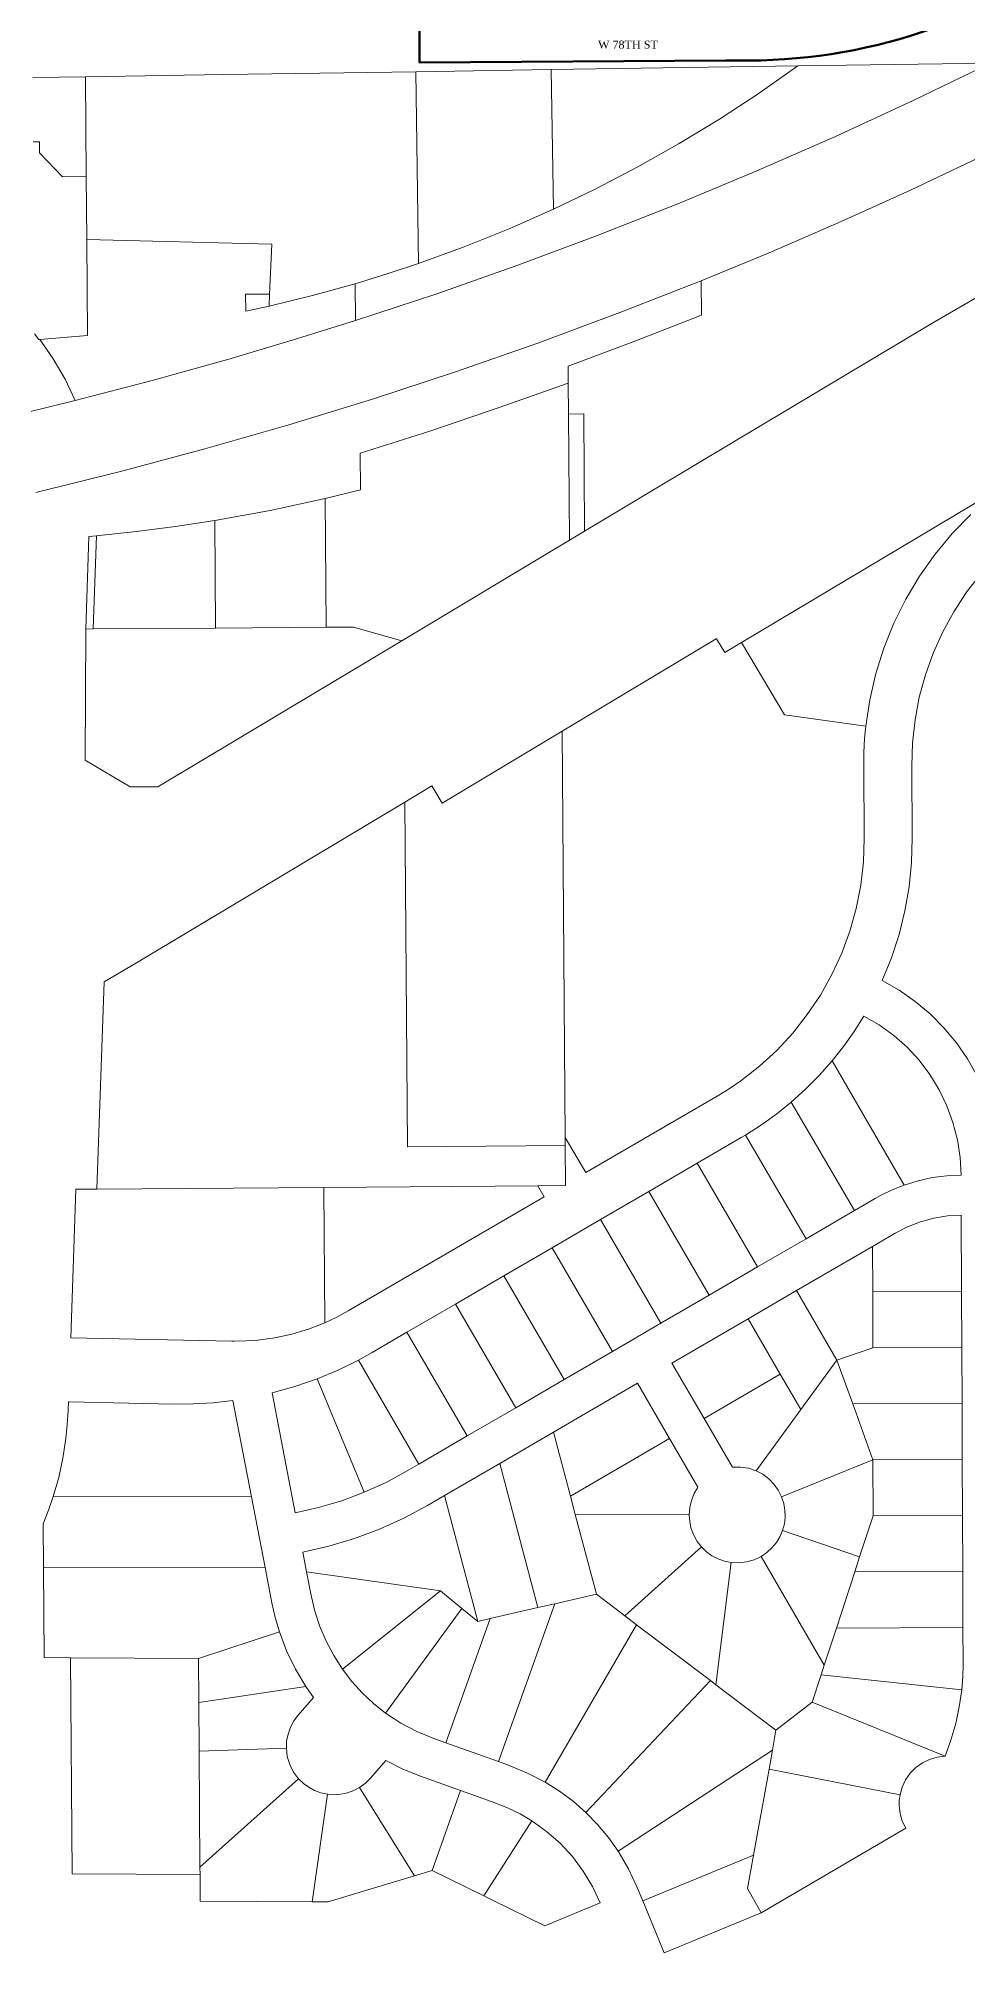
# Model space of a CAD drawing. Header units: feet. Extents: x 2741712 to 2750472, y 1004852 to 1013442.
# Drawn here: x 2746243 to 2747405, y 1004872 to 1007264 of the extents above; entities that cross this region are included whole.
import ezdxf

# ---------------------------------------------------------------- set-up
doc = ezdxf.new("R2010")
doc.units = ezdxf.units.FT
doc.header["$LTSCALE"] = 0.015
doc.header["$MEASUREMENT"] = 0
doc.layers.add('Carver County Parcels', color=7, linetype='Continuous')
doc.layers.add('STREET NAME', color=7, linetype='Continuous')
doc.layers.add('Route_3_PSAs', color=1, linetype='Continuous', lineweight=100)
doc.styles.get("Standard").update_dxf_attribs({"font": 'times.ttf'})

msp = doc.modelspace()

# ---------------------------------------------------------------- linework, layer by layer
at = {"layer": 'Carver County Parcels', "lineweight": 5, "ltscale": 100}
for p, q in [((2746714.4, 1007222.7), (2746474.7, 1007219.1)), ((2746883.9, 1007225.3), (2746714.4, 1007222.7)), ((2746714.4, 1007222.7), (2746718, 1006983.1)), ((2747192.1, 1007229.9), (2746883.9, 1007225.3)), ((2746883.9, 1007225.3), (2746886.5, 1007050.8)), ((2747143.7, 1007195.9), (2747192.1, 1007229.9)), ((2747432.9, 1007233.5), (2747192.1, 1007229.9)), ((2747336.5, 1007186.8), (2747432.9, 1007233.5)), ((2746301.7, 1007216.4), (2746235.9, 1007215.4)), ((2746474.7, 1007219.1), (2746301.7, 1007216.4)), ((2746302.6, 1007092), (2746301.7, 1007216.4)), ((2747094.2, 1007163.6), (2747143.7, 1007195.9)), ((2747336.5, 1007186.8), (2747239.2, 1007141.9)), ((2747094.2, 1007163.6), (2747043.7, 1007132.8)), ((2746244.3, 1007135), (2746236.3, 1007135.2)), ((2746244.1, 1007121.3), (2746244.3, 1007135)), ((2747043.7, 1007132.8), (2746992.2, 1007103.8)), ((2746992.2, 1007103.8), (2747043.7, 1007132.8)), ((2747141, 1007098.8), (2747239.2, 1007141.9)), ((2746244.1, 1007121.3), (2746272.8, 1007091.3)), ((2746992.2, 1007103.8), (2746939.8, 1007076.4)), ((2746939.8, 1007076.4), (2746992.2, 1007103.8)), ((2747332.8, 1007074.7), (2747418.7, 1007115.3)), ((2746272.8, 1007091.3), (2746302.6, 1007092)), ((2746272.8, 1007091.3), (2746272.8, 1007091.3)), ((2746302.6, 1007092), (2746302.6, 1007092)), ((2746303.2, 1007013), (2746302.6, 1007092)), ((2747141, 1007098.8), (2747042.1, 1007057.6)), ((2746939.8, 1007076.4), (2746886.5, 1007050.8)), ((2746886.5, 1007050.8), (2746939.8, 1007076.4)), ((2747042.1, 1007057.6), (2746942.4, 1007018.3)), ((2747246.2, 1007035.6), (2747332.8, 1007074.7)), ((2746831.1, 1007026.3), (2746886.5, 1007050.8)), ((2746886.5, 1007050.8), (2746886.5, 1007050.8)), ((2747159, 1006997.8), (2747246.2, 1007035.6)), ((2746303.2, 1007013), (2746534.4, 1007007.1)), ((2746303.2, 1007013), (2746304.1, 1006892.9)), ((2746534.4, 1007007.1), (2746531.8, 1006944.7)), ((2746831.1, 1007026.3), (2746774.9, 1007003.8)), ((2746842, 1006980.9), (2746942.4, 1007018.3)), ((2746718, 1006983.1), (2746678.6, 1006970)), ((2746678.6, 1006970), (2746718, 1006983.1)), ((2746774.9, 1007003.8), (2746718, 1006983.1)), ((2746718, 1006983.1), (2746718, 1006983.1)), ((2747159, 1006997.8), (2747071.2, 1006961.5)), ((2747360.7, 1006908.9), (2747494.2, 1006986.2)), ((2746678.6, 1006970), (2746638.8, 1006957.8)), ((2746638.8, 1006957.8), (2746678.6, 1006970)), ((2746740.9, 1006945.3), (2746842, 1006980.9)), ((2746969.6, 1006921.6), (2747071.2, 1006961.5)), ((2747071.2, 1006961.5), (2747071.5, 1006918.6)), ((2746501.8, 1006944.6), (2746531.8, 1006944.7)), ((2746501.9, 1006923.3), (2746501.8, 1006944.6)), ((2746531.2, 1006929.7), (2746531.8, 1006944.7)), ((2746531.2, 1006929.7), (2746585.2, 1006942.9)), ((2746585.2, 1006942.9), (2746638.8, 1006957.8)), ((2746638.8, 1006957.8), (2746638.8, 1006957.8)), ((2746639.2, 1006911.7), (2746638.8, 1006957.8)), ((2746639.2, 1006911.7), (2746740.9, 1006945.3)), ((2746531.2, 1006929.7), (2746501.9, 1006923.3)), ((2746531.2, 1006929.7), (2746531.2, 1006929.7)), ((2746560.1, 1006887.1), (2746639.2, 1006911.7)), ((2746867.2, 1006883.6), (2746969.6, 1006921.6)), ((2747071.5, 1006918.6), (2746988.5, 1006886)), ((2746238, 1006895), (2746243.1, 1006888.1)), ((2746243.1, 1006888.1), (2746244.7, 1006888.2)), ((2746304.1, 1006892.9), (2746244.7, 1006888.2)), ((2746244.7, 1006888.2), (2746261.3, 1006863.9)), ((2746480.7, 1006863.6), (2746560.1, 1006887.1)), ((2747072.8, 1006736.7), (2747360.7, 1006908.9)), ((2746261.3, 1006863.9), (2746276.1, 1006838.4)), ((2746480.7, 1006863.6), (2746385, 1006836.9)), ((2746764.1, 1006847.6), (2746867.2, 1006883.6)), ((2746988.5, 1006886), (2746905, 1006854.8)), ((2746660.4, 1006813.5), (2746764.1, 1006847.6)), ((2746905, 1006854.8), (2746905.1, 1006833.6)), ((2746276.1, 1006838.4), (2746288.9, 1006811.9)), ((2746385, 1006836.9), (2746288.9, 1006811.9)), ((2746905.1, 1006833.6), (2746818.9, 1006803)), ((2746905.4, 1006794.8), (2746905.1, 1006833.6)), ((2746288.9, 1006811.9), (2746189.8, 1006787.5)), ((2746288.9, 1006811.9), (2746288.9, 1006811.9)), ((2746556, 1006781.4), (2746660.4, 1006813.5)), ((2746818.9, 1006803), (2746732.2, 1006773.7)), ((2746905.4, 1006794.8), (2746924.4, 1006795)), ((2746905.4, 1006794.8), (2746906.5, 1006637.1)), ((2746906.5, 1006637.1), (2746905.4, 1006794.8)), ((2746925.4, 1006648.5), (2746924.4, 1006795)), ((2746924.4, 1006795), (2746925.4, 1006648.5)), ((2746451, 1006751.3), (2746556, 1006781.4)), ((2746732.2, 1006773.7), (2746645.1, 1006745.8)), ((2746345.5, 1006723.1), (2746451, 1006751.3)), ((2746645.1, 1006745.8), (2746645.4, 1006700.3)), ((2746239.5, 1006697), (2746345.5, 1006723.1)), ((2746925.4, 1006648.5), (2747072.8, 1006736.7)), ((2746638.6, 1006698.5), (2746601.4, 1006689.4)), ((2746645.4, 1006700.3), (2746638.6, 1006698.5)), ((2747460.6, 1006711.5), (2747121.5, 1006509.3)), ((2746532.6, 1006674.4), (2746463.4, 1006661.8)), ((2746601.4, 1006689.4), (2746532.6, 1006674.4)), ((2746601.4, 1006689.4), (2746602.5, 1006528.4)), ((2746364.9, 1006648), (2746315.4, 1006642.9)), ((2746414.2, 1006654.3), (2746364.9, 1006648)), ((2746463.4, 1006661.8), (2746414.2, 1006654.3)), ((2746464.3, 1006527.4), (2746463.4, 1006661.8)), ((2746906.5, 1006637.1), (2746925.4, 1006648.5)), ((2746925.4, 1006648.5), (2746925.4, 1006648.5)), ((2746925.4, 1006648.5), (2746925.4, 1006648.5)), ((2747385.2, 1006645.4), (2747408.6, 1006669.4)), ((2746305.9, 1006642), (2746301.9, 1006526.2)), ((2746315.4, 1006642.9), (2746305.9, 1006642)), ((2746311.3, 1006526.3), (2746315.4, 1006642.9)), ((2746696.9, 1006511.5), (2746906.5, 1006637.1)), ((2747363.7, 1006619.7), (2747385.2, 1006645.4)), ((2747344.3, 1006592.3), (2747363.7, 1006619.7)), ((2747327.1, 1006563.6), (2747344.3, 1006592.3)), ((2747420.8, 1006595), (2747403.1, 1006572.1)), ((2747312.2, 1006533.6), (2747327.1, 1006563.6)), ((2747403.1, 1006572.1), (2747387.3, 1006547.9)), ((2746602.5, 1006528.4), (2746464.3, 1006527.4)), ((2746636.6, 1006528.7), (2746602.5, 1006528.4)), ((2746602.5, 1006528.4), (2746636.6, 1006528.7)), ((2746602.5, 1006528.4), (2746602.5, 1006528.4)), ((2746696.9, 1006511.5), (2746636.6, 1006528.7)), ((2746636.6, 1006528.7), (2746696.9, 1006511.5)), ((2747299.7, 1006502.5), (2747312.2, 1006533.6)), ((2747387.3, 1006547.9), (2747373.4, 1006522.6)), ((2746301.9, 1006526.2), (2746301.1, 1006362.2)), ((2746311.3, 1006526.3), (2746301.9, 1006526.2)), ((2746311.3, 1006526.3), (2746464.3, 1006527.4)), ((2746311.3, 1006526.3), (2746311.3, 1006526.3)), ((2746391.9, 1006329), (2746696.9, 1006511.5)), ((2746464.3, 1006527.4), (2746464.3, 1006527.4)), ((2746696.9, 1006511.5), (2746696.9, 1006511.5)), ((2747090.1, 1006513.9), (2746897.7, 1006398.6)), ((2747090.5, 1006514.1), (2747090.1, 1006513.9)), ((2747100.8, 1006496.9), (2747090.5, 1006514.1)), ((2747121.5, 1006509.3), (2747100.8, 1006496.9)), ((2747175.4, 1006419.2), (2747121.5, 1006509.3)), ((2747121.5, 1006509.3), (2747121.5, 1006509.3)), ((2747373.4, 1006522.6), (2747361.5, 1006496.2)), ((2747289.6, 1006470.5), (2747299.7, 1006502.5)), ((2747361.5, 1006496.2), (2747351.7, 1006469)), ((2747282.1, 1006437.9), (2747289.6, 1006470.5)), ((2747351.7, 1006469), (2747344, 1006441.1)), ((2747277.1, 1006404.8), (2747282.1, 1006437.9)), ((2747344, 1006441.1), (2747338.6, 1006412.7)), ((2747175.4, 1006419.2), (2747277.1, 1006404.8)), ((2747338.6, 1006412.7), (2747335.4, 1006383.9)), ((2746897.7, 1006398.6), (2746747.4, 1006308.6)), ((2746901.2, 1005890.9), (2746897.7, 1006398.6)), ((2747274.7, 1006372), (2747275.6, 1006389.4)), ((2747275.6, 1006389.4), (2747277.1, 1006404.8)), ((2747277.1, 1006404.8), (2747277.1, 1006404.8)), ((2746301.1, 1006362.2), (2746357.6, 1006328.9)), ((2747274.5, 1006354.6), (2747274.7, 1006372)), ((2747335.4, 1006383.9), (2747334.5, 1006355)), ((2747275, 1006264.6), (2747274.5, 1006354.6)), ((2747334.5, 1006355), (2747335, 1006265)), ((2746357.6, 1006328.9), (2746391.9, 1006329)), ((2746734.5, 1006330.1), (2746700.8, 1006309.9)), ((2746747.4, 1006308.6), (2746734.5, 1006330.1)), ((2746700.8, 1006309.9), (2746365.3, 1006109)), ((2746704.1, 1005879.2), (2746700.8, 1006309.9)), ((2747274.1, 1006235.2), (2747275, 1006264.6)), ((2747335, 1006265), (2747334.1, 1006234.5)), ((2747270.7, 1006206), (2747274.1, 1006235.2)), ((2747334.1, 1006234.5), (2747331.1, 1006204.1)), ((2747265.1, 1006177.1), (2747270.7, 1006206)), ((2747331.1, 1006204.1), (2747325.9, 1006174)), ((2747257.2, 1006148.7), (2747265.1, 1006177.1)), ((2747325.9, 1006174), (2747318.6, 1006144.4)), ((2747247.1, 1006121.1), (2747257.2, 1006148.7)), ((2747234.8, 1006094.4), (2747247.1, 1006121.1)), ((2747318.6, 1006144.4), (2747309.2, 1006115.3)), ((2746365.3, 1006109), (2746324.8, 1006085.2)), ((2747309.2, 1006115.3), (2747297.7, 1006087)), ((2746324.8, 1006085.2), (2746315.6, 1005826.4)), ((2747220.4, 1006068.7), (2747234.8, 1006094.4)), ((2747297.7, 1006087), (2747318.9, 1006074.9)), ((2747318.9, 1006074.9), (2747338.8, 1006060.9)), ((2747204, 1006044.3), (2747220.4, 1006068.7)), ((2747338.8, 1006060.9), (2747357.5, 1006045.2)), ((2747185.8, 1006021.2), (2747204, 1006044.3)), ((2747274.7, 1006042.6), (2747262.5, 1006023.2)), ((2747294, 1006031.4), (2747274.7, 1006042.6)), ((2747312, 1006018.4), (2747294, 1006031.4)), ((2747357.5, 1006045.2), (2747374.7, 1006027.9)), ((2747374.7, 1006027.9), (2747390.3, 1006009.1)), ((2747165.7, 1005999.7), (2747185.8, 1006021.2)), ((2747249.2, 1006004.5), (2747235, 1005986.5)), ((2747262.5, 1006023.2), (2747249.2, 1006004.5)), ((2747328.7, 1006003.6), (2747312, 1006018.4)), ((2747343.8, 1005987.3), (2747328.7, 1006003.6)), ((2747390.3, 1006009.1), (2747404.2, 1005989.1)), ((2747120.8, 1005961.7), (2747144, 1005979.8)), ((2747144, 1005979.8), (2747165.7, 1005999.7)), ((2747235, 1005986.5), (2747218.9, 1005968.4)), ((2747235, 1005986.5), (2747325.2, 1005831.4)), ((2747357.2, 1005969.5), (2747343.8, 1005987.3)), ((2747404.2, 1005989.1), (2747416.2, 1005967.9)), ((2747106.2, 1005951.7), (2747120.8, 1005961.7)), ((2747218.9, 1005968.4), (2747201.9, 1005951.2)), ((2747368.8, 1005950.5), (2747357.2, 1005969.5)), ((2746926.9, 1005846.9), (2747091.2, 1005942.5)), ((2747091.2, 1005942.5), (2747106.2, 1005951.7)), ((2747184, 1005935), (2747165.7, 1005920.3)), ((2747201.9, 1005951.2), (2747184, 1005935)), ((2747184, 1005935), (2747262.9, 1005799.4)), ((2747378.5, 1005930.5), (2747368.8, 1005950.5)), ((2747386.1, 1005909.6), (2747378.5, 1005930.5)), ((2747146.7, 1005906.5), (2747126.9, 1005893.9)), ((2747165.7, 1005920.3), (2747146.7, 1005906.5)), ((2747391.7, 1005888), (2747386.1, 1005909.6)), ((2746901.3, 1005880.6), (2746901.2, 1005890.9)), ((2746901.2, 1005890.9), (2746901.2, 1005890.9)), ((2746901.2, 1005890.9), (2746926.9, 1005846.9)), ((2747121.4, 1005890.6), (2747066.4, 1005858.6)), ((2747126.9, 1005893.9), (2747121.4, 1005890.6)), ((2747126.9, 1005893.9), (2747202.4, 1005764.2)), ((2747395.1, 1005866), (2747391.7, 1005888)), ((2746901.3, 1005880.6), (2746704.1, 1005879.2)), ((2746901.7, 1005830.6), (2746901.3, 1005880.6)), ((2746901.3, 1005880.6), (2746901.3, 1005880.6)), ((2747066.4, 1005858.6), (2747005.9, 1005823.4)), ((2747141.9, 1005729), (2747066.4, 1005858.6)), ((2747396.2, 1005843.8), (2747395.1, 1005866)), ((2747325.2, 1005831.4), (2747342.5, 1005836.7)), ((2747342.5, 1005836.7), (2747360.2, 1005840.6)), ((2747360.2, 1005840.6), (2747378.2, 1005842.9)), ((2747378.2, 1005842.9), (2747396.2, 1005843.8)), ((2746289.7, 1005826.2), (2746283.1, 1005640.3)), ((2746315.6, 1005826.4), (2746289.7, 1005826.2)), ((2746315.6, 1005826.4), (2746599.7, 1005828.4)), ((2746599.7, 1005828.4), (2746867.1, 1005830.3)), ((2746600.9, 1005659.3), (2746599.7, 1005828.4)), ((2746630.1, 1005674.1), (2746875.1, 1005816.7)), ((2746867.1, 1005830.3), (2746901.7, 1005830.6)), ((2746875.1, 1005816.7), (2746867.1, 1005830.3)), ((2747005.9, 1005823.4), (2746945.4, 1005788.2)), ((2747005.9, 1005823.4), (2747081.4, 1005693.8)), ((2747262.9, 1005799.4), (2747288.8, 1005814.5)), ((2747288.8, 1005814.5), (2747295.6, 1005818.3)), ((2747295.6, 1005818.3), (2747310.2, 1005825.4)), ((2747310.2, 1005825.4), (2747325.2, 1005831.4)), ((2747325.2, 1005831.4), (2747325.2, 1005831.4)), ((2746945.4, 1005788.2), (2746885, 1005753)), ((2747020.9, 1005658.6), (2746945.4, 1005788.2)), ((2747202.4, 1005764.2), (2747262.9, 1005799.4)), ((2747262.9, 1005799.4), (2747262.9, 1005799.4)), ((2747362.1, 1005790), (2747345.4, 1005785.5)), ((2747379.2, 1005792.8), (2747362.1, 1005790)), ((2747396.5, 1005793.8), (2747379.2, 1005792.8)), ((2747396.8, 1005698.4), (2747396.5, 1005793.8)), ((2747141.9, 1005729), (2747202.4, 1005764.2)), ((2747202.4, 1005764.2), (2747202.4, 1005764.2)), ((2747313.9, 1005771.3), (2747285.4, 1005754.7)), ((2747329.3, 1005779.2), (2747313.9, 1005771.3)), ((2747345.4, 1005785.5), (2747329.3, 1005779.2)), ((2746885, 1005753), (2746824.5, 1005717.8)), ((2746885, 1005753), (2746960.4, 1005623.4)), ((2747285.4, 1005754.7), (2747190.4, 1005699.4)), ((2747285.4, 1005754.7), (2747285.7, 1005698)), ((2746824.5, 1005717.8), (2746764, 1005682.6)), ((2746824.5, 1005717.8), (2746899.9, 1005588.2)), ((2747081.4, 1005693.8), (2747141.9, 1005729)), ((2747141.9, 1005729), (2747141.9, 1005729)), ((2747020.9, 1005658.6), (2747081.4, 1005693.8)), ((2747081.4, 1005693.8), (2747081.4, 1005693.8)), ((2747190.4, 1005699.4), (2747129.9, 1005664.2)), ((2747190.4, 1005699.4), (2747240.9, 1005612.6)), ((2747285.7, 1005698), (2747396.8, 1005698.4)), ((2747285.9, 1005628), (2747285.7, 1005698)), ((2747285.7, 1005698), (2747285.7, 1005698)), ((2747397.1, 1005628.4), (2747396.8, 1005698.4)), ((2747396.8, 1005698.4), (2747396.8, 1005698.4)), ((2746615.7, 1005666.2), (2746630.1, 1005674.1)), ((2746764, 1005682.6), (2746703.5, 1005647.4)), ((2746764, 1005682.6), (2746839.4, 1005553)), ((2746538.5, 1005640.5), (2746559.7, 1005645.1)), ((2746559.7, 1005645.1), (2746580.6, 1005651.4)), ((2746580.6, 1005651.4), (2746600.9, 1005659.3)), ((2746600.9, 1005659.3), (2746615.7, 1005666.2)), ((2746600.9, 1005659.3), (2746600.9, 1005659.3)), ((2746703.5, 1005647.4), (2746660.2, 1005622.2)), ((2746703.5, 1005647.4), (2746778.9, 1005517.8)), ((2746960.4, 1005623.4), (2747020.9, 1005658.6)), ((2747020.9, 1005658.6), (2747020.9, 1005658.6)), ((2747129.9, 1005664.2), (2747034.8, 1005608.9)), ((2747129.9, 1005664.2), (2747170.1, 1005595.1)), ((2746283.1, 1005640.3), (2746484.4, 1005636.3)), ((2746484.4, 1005636.3), (2746487.4, 1005636.2)), ((2746487.4, 1005636.2), (2746502.2, 1005636.5)), ((2746502.2, 1005636.5), (2746516.9, 1005637.5)), ((2746516.9, 1005637.5), (2746538.5, 1005640.5)), ((2746660.2, 1005622.2), (2746642.8, 1005612.5)), ((2746899.9, 1005588.2), (2746960.4, 1005623.4)), ((2746960.4, 1005623.4), (2746960.4, 1005623.4)), ((2747240.9, 1005612.6), (2747285.9, 1005628)), ((2747285.9, 1005628), (2747397.1, 1005628.4)), ((2747397.1, 1005628.4), (2747397.1, 1005628.4)), ((2747397.4, 1005558.4), (2747397.1, 1005628.4)), ((2746617.4, 1005600.1), (2746591.4, 1005589.2)), ((2746642.8, 1005612.5), (2746617.4, 1005600.1)), ((2746642.8, 1005612.5), (2746718.4, 1005482.5)), ((2747034.8, 1005608.9), (2747075.1, 1005539.7)), ((2747170.1, 1005595.1), (2747075.1, 1005539.7)), ((2747170.1, 1005595.1), (2747195.8, 1005550.9)), ((2747170.1, 1005595.1), (2747170.1, 1005595.1)), ((2747240.9, 1005612.6), (2747195.8, 1005550.9)), ((2747240.9, 1005612.6), (2747240.9, 1005612.6)), ((2747240.9, 1005612.6), (2747260.7, 1005557.9)), ((2746563.5, 1005579.5), (2746535.1, 1005571.5)), ((2746535.1, 1005571.5), (2746563.9, 1005421.6)), ((2746591.4, 1005589.2), (2746563.5, 1005579.5)), ((2746650, 1005447.4), (2746591.4, 1005589.2)), ((2746839.4, 1005553), (2746899.9, 1005588.2)), ((2746991.6, 1005583.7), (2746886.6, 1005522.6)), ((2746899.9, 1005588.2), (2746899.9, 1005588.2)), ((2747031.8, 1005514.6), (2746991.6, 1005583.7)), ((2746279.9, 1005549.5), (2746278.9, 1005532)), ((2746280.3, 1005560.3), (2746279.9, 1005549.5)), ((2746281.2, 1005560.3), (2746280.3, 1005560.3)), ((2746411.6, 1005557.7), (2746281.2, 1005560.3)), ((2746436.4, 1005557.9), (2746411.6, 1005557.7)), ((2746461.3, 1005559.3), (2746436.4, 1005557.9)), ((2746486, 1005562.1), (2746461.3, 1005559.3)), ((2746509.1, 1005441.6), (2746486, 1005562.1)), ((2746778.9, 1005517.8), (2746839.4, 1005553)), ((2746839.4, 1005553), (2746839.4, 1005553)), ((2747139.9, 1005474.3), (2747195.8, 1005550.9)), ((2747195.8, 1005550.9), (2747195.8, 1005550.9)), ((2747397.4, 1005558.4), (2747260.7, 1005557.9)), ((2747260.7, 1005557.9), (2747285.9, 1005488)), ((2747260.7, 1005557.9), (2747260.7, 1005557.9)), ((2747397.7, 1005488.4), (2747397.4, 1005558.4)), ((2747397.4, 1005558.4), (2747397.4, 1005558.4)), ((2746278.9, 1005532), (2746277.1, 1005514.5)), ((2747075.1, 1005539.7), (2747110.5, 1005478.8)), ((2746277.1, 1005514.5), (2746273.3, 1005490.1)), ((2746718.4, 1005482.5), (2746778.9, 1005517.8)), ((2746778.9, 1005517.8), (2746778.9, 1005517.8)), ((2746886.6, 1005522.6), (2746819.4, 1005483.5)), ((2746907.8, 1005442.4), (2746886.6, 1005522.6)), ((2746907.8, 1005442.4), (2747031.8, 1005514.6)), ((2747031.8, 1005514.6), (2747031.8, 1005514.6)), ((2747067.3, 1005453.7), (2747031.8, 1005514.6)), ((2746273.3, 1005490.1), (2746268.1, 1005466)), ((2746703.9, 1005474.1), (2746718.4, 1005482.5)), ((2746718.4, 1005482.5), (2746718.4, 1005482.5)), ((2746819.4, 1005483.5), (2746750.3, 1005443.2)), ((2746867.3, 1005303.3), (2746819.4, 1005483.5)), ((2747110.5, 1005478.8), (2747120.5, 1005479)), ((2747120.5, 1005479), (2747130.4, 1005477.4)), ((2747130.4, 1005477.4), (2747139.9, 1005474.3)), ((2747171.9, 1005441.7), (2747285.9, 1005488)), ((2747397.7, 1005488.4), (2747285.9, 1005488)), ((2747286.2, 1005418), (2747285.9, 1005488)), ((2747397.7, 1005488.4), (2747397.7, 1005488.4)), ((2747398, 1005418.4), (2747397.7, 1005488.4)), ((2746268.1, 1005466), (2746261.3, 1005442.2)), ((2746650, 1005447.4), (2746677.4, 1005459.8)), ((2746677.4, 1005459.8), (2746703.9, 1005474.1)), ((2747062.6, 1005445.8), (2747067.3, 1005453.7)), ((2747139.9, 1005474.3), (2747148.2, 1005470)), ((2747148.2, 1005470), (2747155.7, 1005464.4)), ((2747155.7, 1005464.4), (2747162.3, 1005457.7)), ((2747162.3, 1005457.7), (2747167.7, 1005450.1)), ((2746261.3, 1005442.2), (2746255.4, 1005425)), ((2746261.3, 1005442.2), (2746509.1, 1005441.6)), ((2746526.1, 1005353.3), (2746509.1, 1005441.6)), ((2746509.1, 1005441.6), (2746509.1, 1005441.6)), ((2746563.9, 1005421.6), (2746593.1, 1005428.3)), ((2746593.1, 1005428.3), (2746621.9, 1005436.9)), ((2746621.9, 1005436.9), (2746650, 1005447.4)), ((2746650, 1005447.4), (2746650, 1005447.4)), ((2746729.1, 1005430.9), (2746699.7, 1005415.1)), ((2746750.3, 1005443.2), (2746729.1, 1005430.9)), ((2746792, 1005286.1), (2746750.3, 1005443.2)), ((2746913.9, 1005419.6), (2746907.8, 1005442.4)), ((2746907.8, 1005442.4), (2746907.8, 1005442.4)), ((2747056.3, 1005419.3), (2747057.1, 1005428.4)), ((2747057.1, 1005428.4), (2747059.2, 1005437.3)), ((2747059.2, 1005437.3), (2747062.6, 1005445.8)), ((2747167.7, 1005450.1), (2747171.9, 1005441.7)), ((2747171.9, 1005441.7), (2747174.6, 1005433.5)), ((2747174.6, 1005433.5), (2747176, 1005425.1)), ((2746255.4, 1005425), (2746248.7, 1005408.1)), ((2746248.7, 1005408.1), (2746249.1, 1005353.9)), ((2746699.7, 1005415.1), (2746669.2, 1005401.2)), ((2746940.3, 1005320), (2746913.9, 1005419.6)), ((2746913.9, 1005419.6), (2747056.3, 1005419.3)), ((2747056.3, 1005419.3), (2747056.3, 1005419.3)), ((2747057, 1005410.5), (2747056.3, 1005419.3)), ((2747058.9, 1005401.9), (2747057, 1005410.5)), ((2747175.3, 1005408), (2747173.1, 1005399.7)), ((2747176.3, 1005416.5), (2747175.3, 1005408)), ((2747176, 1005425.1), (2747176.3, 1005416.5)), ((2747286.2, 1005418), (2747269.4, 1005366.7)), ((2747286.2, 1005418), (2747398, 1005418.4)), ((2747286.2, 1005418), (2747286.2, 1005418)), ((2747398, 1005418.4), (2747398, 1005418.4)), ((2747398.3, 1005348.4), (2747398, 1005418.4)), ((2746605.9, 1005379.9), (2746573.3, 1005372.5)), ((2746637.9, 1005389.5), (2746605.9, 1005379.9)), ((2746669.2, 1005401.2), (2746637.9, 1005389.5)), ((2747062, 1005393.7), (2747058.9, 1005401.9)), ((2747066.3, 1005386), (2747062, 1005393.7)), ((2747071.7, 1005379.1), (2747066.3, 1005386)), ((2747165.3, 1005384.5), (2747159.8, 1005377.8)), ((2747169.7, 1005391.8), (2747165.3, 1005384.5)), ((2747173.1, 1005399.7), (2747169.7, 1005391.8)), ((2747173.1, 1005399.7), (2747269.4, 1005366.7)), ((2746573.3, 1005372.5), (2746578, 1005348)), ((2746975.8, 1005293.2), (2747071.7, 1005379.1)), ((2747077.8, 1005373.1), (2747071.7, 1005379.1)), ((2747084.8, 1005368.1), (2747077.8, 1005373.1)), ((2747092.4, 1005364.1), (2747084.8, 1005368.1)), ((2747089.8, 1005206.9), (2747108.9, 1005359.6)), ((2747100.5, 1005361.3), (2747092.4, 1005364.1)), ((2747108.9, 1005359.6), (2747100.5, 1005361.3)), ((2747108.9, 1005359.6), (2747108.9, 1005359.6)), ((2747118.6, 1005359.2), (2747108.9, 1005359.6)), ((2747128.3, 1005360.3), (2747118.6, 1005359.2)), ((2747137.6, 1005363), (2747128.3, 1005360.3)), ((2747146.4, 1005367.2), (2747137.6, 1005363)), ((2747153.5, 1005372), (2747146.4, 1005367.2)), ((2747225.1, 1005231.4), (2747146.4, 1005367.2)), ((2747159.8, 1005377.8), (2747153.5, 1005372)), ((2747269.4, 1005366.7), (2747263.3, 1005347.9)), ((2747269.4, 1005366.7), (2747269.4, 1005366.7)), ((2746249.1, 1005353.9), (2746526.1, 1005353.3)), ((2746249.1, 1005353.9), (2746249.9, 1005241)), ((2746534.6, 1005309.1), (2746526.1, 1005353.3)), ((2746526.1, 1005353.3), (2746526.1, 1005353.3)), ((2746578, 1005348), (2746745.4, 1005324.1)), ((2746578, 1005348), (2746583.7, 1005318.5)), ((2747263.3, 1005347.9), (2747240.3, 1005277.8)), ((2747263.3, 1005347.9), (2747398.3, 1005348.4)), ((2747398.3, 1005348.4), (2747398.3, 1005348.4)), ((2747398.5, 1005278.5), (2747398.3, 1005348.4)), ((2746538.7, 1005290.9), (2746534.6, 1005309.1)), ((2746583.7, 1005318.5), (2746588.3, 1005298.9)), ((2746745.4, 1005324.1), (2746622.8, 1005226.4)), ((2746745.4, 1005324.1), (2746745.4, 1005324.1)), ((2746772.2, 1005302.2), (2746745.4, 1005324.1)), ((2746818.1, 1005110.8), (2746888.5, 1005308.1)), ((2746888.5, 1005308.1), (2746867.3, 1005303.3)), ((2746888.5, 1005308.1), (2746940.3, 1005320)), ((2746940.3, 1005320), (2746975.8, 1005293.2)), ((2746544, 1005273), (2746538.7, 1005290.9)), ((2746588.3, 1005298.9), (2746594.6, 1005279.7)), ((2746772.2, 1005302.2), (2746676.8, 1005171.5)), ((2746752.1, 1005134.3), (2746807.5, 1005289.7)), ((2746772.2, 1005302.2), (2746772.2, 1005302.2)), ((2746792, 1005286.1), (2746772.2, 1005302.2)), ((2746792, 1005286.1), (2746807.5, 1005289.7)), ((2746792, 1005286.1), (2746792, 1005286.1)), ((2746807.5, 1005289.7), (2746867.3, 1005303.3)), ((2746867.3, 1005303.3), (2746867.3, 1005303.3)), ((2746990.6, 1005281.9), (2746975.8, 1005293.2)), ((2746975.8, 1005293.2), (2746975.8, 1005293.2)), ((2746442.9, 1005239.6), (2746544, 1005273)), ((2746553, 1005249.3), (2746544, 1005273)), ((2746594.6, 1005279.7), (2746602.5, 1005261.2)), ((2746602.5, 1005261.2), (2746611.9, 1005243.4)), ((2746876.4, 1005085.1), (2746990.6, 1005281.9)), ((2747083, 1005212), (2746990.6, 1005281.9)), ((2747240.3, 1005277.8), (2747225.1, 1005231.4)), ((2747240.3, 1005277.8), (2747398.5, 1005278.5)), ((2747398.5, 1005278.5), (2747398.5, 1005278.5)), ((2747398.7, 1005234.3), (2747398.5, 1005278.5)), ((2746249.9, 1005241), (2746282.9, 1005240.7)), ((2746442.9, 1005239.6), (2746282.9, 1005240.7)), ((2746282.9, 1005240.7), (2746284.8, 1004970.8)), ((2746442.9, 1005239.6), (2746443.3, 1005184.6)), ((2746442.9, 1005239.6), (2746442.9, 1005239.6)), ((2746564.1, 1005226.5), (2746553, 1005249.3)), ((2746611.9, 1005243.4), (2746622.8, 1005226.4)), ((2746577.1, 1005204.7), (2746564.1, 1005226.5)), ((2746622.8, 1005226.4), (2746634.6, 1005211.1)), ((2746927, 1005047.3), (2747083, 1005212)), ((2747089.8, 1005206.9), (2747083, 1005212)), ((2747083, 1005212), (2747083, 1005212)), ((2747221.2, 1005219.3), (2747210, 1005185.3)), ((2747221.2, 1005219.3), (2747225.1, 1005231.4)), ((2747221.2, 1005219.3), (2747397, 1005200.5)), ((2747225.1, 1005231.4), (2747225.1, 1005231.4)), ((2747397, 1005200.5), (2747398.3, 1005216.6)), ((2747398.3, 1005216.6), (2747398.7, 1005232.8)), ((2747398.7, 1005232.8), (2747398.7, 1005234.3)), ((2746577.1, 1005204.7), (2746443.3, 1005184.6)), ((2746567.5, 1005168.9), (2746586.8, 1005191)), ((2746586.8, 1005191), (2746577.1, 1005204.7)), ((2746577.1, 1005204.7), (2746577.1, 1005204.7)), ((2746634.6, 1005211.1), (2746647.6, 1005196.8)), ((2746647.6, 1005196.8), (2746661.7, 1005183.5)), ((2747089.8, 1005206.9), (2747164.8, 1005150.1)), ((2747089.8, 1005206.9), (2747089.8, 1005206.9)), ((2747394, 1005179.3), (2747397, 1005200.5)), ((2747397, 1005200.5), (2747397, 1005200.5)), ((2746443.7, 1005123.9), (2746443.3, 1005184.6)), ((2746562.1, 1005161.7), (2746567.5, 1005168.9)), ((2746661.7, 1005183.5), (2746676.8, 1005171.5)), ((2746676.8, 1005171.5), (2746695.9, 1005159)), ((2747210, 1005185.3), (2747164.8, 1005150.1)), ((2747210, 1005185.3), (2747376.2, 1005117.7)), ((2747389.5, 1005158.4), (2747394, 1005179.3)), ((2746553.1, 1005136.5), (2746554.8, 1005145.3)), ((2746554.8, 1005145.3), (2746557.8, 1005153.8)), ((2746557.8, 1005153.8), (2746562.1, 1005161.7)), ((2746695.9, 1005159), (2746716, 1005148.3)), ((2746716, 1005148.3), (2746737.1, 1005139.7)), ((2747160.3, 1005125), (2747164.8, 1005150.1)), ((2747383.5, 1005137.8), (2747389.5, 1005158.4)), ((2746552.7, 1005127.5), (2746443.7, 1005123.9)), ((2746443.7, 1005123.9), (2746444.7, 1004979)), ((2746552.7, 1005127.5), (2746553.1, 1005136.5)), ((2746553.9, 1005117.1), (2746552.7, 1005127.5)), ((2746552.7, 1005127.5), (2746552.7, 1005127.5)), ((2746557, 1005107.1), (2746553.9, 1005117.1)), ((2746737.1, 1005139.7), (2746752.1, 1005134.3)), ((2746752.1, 1005134.3), (2746818.1, 1005110.8)), ((2746967.5, 1004998.8), (2747160.3, 1005125)), ((2747156.1, 1005101.6), (2747160.3, 1005125)), ((2747356.7, 1005113.6), (2747366.3, 1005116.5)), ((2747366.3, 1005116.5), (2747376.2, 1005117.7)), ((2747376.2, 1005117.7), (2747383.5, 1005137.8)), ((2747376.2, 1005117.7), (2747376.2, 1005117.7)), ((2746561.7, 1005097.8), (2746557, 1005107.1)), ((2746568, 1005089.4), (2746561.7, 1005097.8)), ((2746677.1, 1005112.1), (2746657.8, 1005090)), ((2746698.3, 1005101.4), (2746677.1, 1005112.1)), ((2746720.3, 1005092.6), (2746698.3, 1005101.4)), ((2746770.6, 1005074.6), (2746720.3, 1005092.6)), ((2746818.1, 1005110.8), (2746831.3, 1005106.1)), ((2746818.1, 1005110.8), (2746818.1, 1005110.8)), ((2746831.3, 1005106.1), (2746854.3, 1005096.6)), ((2746854.3, 1005096.6), (2746876.4, 1005085.1)), ((2747156.1, 1005101.6), (2747136.8, 1004993.8)), ((2747156.1, 1005101.6), (2747156.1, 1005101.6)), ((2747319.9, 1005069.4), (2747156.1, 1005101.6)), ((2747326.9, 1005088), (2747332.7, 1005096.2)), ((2747332.7, 1005096.2), (2747339.7, 1005103.3)), ((2747339.7, 1005103.3), (2747347.8, 1005109.2)), ((2747347.8, 1005109.2), (2747356.7, 1005113.6)), ((2746568, 1005089.4), (2746444.7, 1004979)), ((2746568, 1005089.4), (2746568, 1005089.4)), ((2746574, 1005083.6), (2746568, 1005089.4)), ((2746580.7, 1005078.7), (2746574, 1005083.6)), ((2746588.1, 1005074.7), (2746580.7, 1005078.7)), ((2746604.2, 1005070.1), (2746584.9, 1004935.5)), ((2746596, 1005071.8), (2746588.1, 1005074.7)), ((2746604.2, 1005070.1), (2746596, 1005071.8)), ((2746612.5, 1005069.5), (2746604.2, 1005070.1)), ((2746604.2, 1005070.1), (2746604.2, 1005070.1)), ((2746620.9, 1005070), (2746612.5, 1005069.5)), ((2746629.1, 1005071.8), (2746620.9, 1005070)), ((2746636.9, 1005074.6), (2746629.1, 1005071.8)), ((2746644.3, 1005078.5), (2746636.9, 1005074.6)), ((2746651.5, 1005083.8), (2746644.3, 1005078.5)), ((2746644.3, 1005078.5), (2746713, 1004968.1)), ((2746657.8, 1005090), (2746651.5, 1005083.8)), ((2746770.6, 1005074.6), (2746735, 1004974.8)), ((2746770.6, 1005074.6), (2746770.6, 1005074.6)), ((2746814.5, 1005059), (2746770.6, 1005074.6)), ((2746876.4, 1005085.1), (2746894.2, 1005073.8)), ((2746894.2, 1005073.8), (2746911.1, 1005061.2)), ((2747319, 1005062.6), (2747319.9, 1005069.4)), ((2747319.9, 1005069.4), (2747322.7, 1005079)), ((2747319.9, 1005069.4), (2747319.9, 1005069.4)), ((2747322.7, 1005079), (2747326.9, 1005088)), ((2746830, 1005052.7), (2746814.5, 1005059)), ((2746845.1, 1005045.4), (2746830, 1005052.7)), ((2746859.6, 1005036.8), (2746845.1, 1005045.4)), ((2746911.1, 1005061.2), (2746927, 1005047.3)), ((2746927, 1005047.3), (2746941.7, 1005032.2)), ((2747318.8, 1005055.7), (2747319, 1005062.6)), ((2747320, 1005045.9), (2747318.8, 1005055.7)), ((2747322.7, 1005036.4), (2747320, 1005045.9)), ((2746799.6, 1004943.1), (2746859.6, 1005036.8)), ((2746878, 1005023.7), (2746859.6, 1005036.8)), ((2746859.6, 1005036.8), (2746859.6, 1005036.8)), ((2746894.9, 1005008.8), (2746878, 1005023.7)), ((2746941.7, 1005032.2), (2746955.3, 1005016)), ((2747146.1, 1004921.9), (2747327, 1005027.5)), ((2747327, 1005027.5), (2747322.7, 1005036.4)), ((2746910.3, 1004992.2), (2746894.9, 1005008.8)), ((2746955.3, 1005016), (2746967.5, 1004998.8)), ((2746967.5, 1004998.8), (2746980.5, 1004976.7)), ((2746444.8, 1004969.6), (2746444.7, 1004979)), ((2746713, 1004968.1), (2746735, 1004974.8)), ((2746735, 1004974.8), (2746799.6, 1004943.1)), ((2746923.9, 1004974.1), (2746910.3, 1004992.2)), ((2746935.5, 1004954.8), (2746923.9, 1004974.1)), ((2746980.5, 1004976.7), (2746991.4, 1004953.4)), ((2746998.3, 1004936.7), (2747136.8, 1004993.8)), ((2747136.8, 1004993.8), (2747129.4, 1004952.2)), ((2746284.8, 1004970.8), (2746444.8, 1004969.6)), ((2746444.8, 1004969.6), (2746445, 1004936.6)), ((2746605, 1004935.4), (2746667.1, 1004954.2)), ((2746667.1, 1004954.2), (2746713, 1004968.1)), ((2746713, 1004968.1), (2746713, 1004968.1)), ((2746945.2, 1004934.4), (2746935.5, 1004954.8)), ((2746991.4, 1004953.4), (2746998.3, 1004936.7)), ((2747129.4, 1004952.2), (2747129.4, 1004952.2)), ((2747129.4, 1004952.2), (2747146.1, 1004921.9)), ((2746445, 1004936.6), (2746584.9, 1004935.5)), ((2746584.9, 1004935.5), (2746605, 1004935.4)), ((2746799.6, 1004943.1), (2746811.2, 1004937.4)), ((2746811.2, 1004937.4), (2746875.7, 1004905.8)), ((2746875.7, 1004905.8), (2746945.2, 1004934.4)), ((2746945.2, 1004934.4), (2746945.2, 1004934.4)), ((2746998.3, 1004936.7), (2747024.9, 1004872)), ((2747024.9, 1004872), (2747146.1, 1004921.9))]:
    msp.add_line(p, q, dxfattribs=at)
at = {"layer": 'Route_3_PSAs', "ltscale": 50, "flags": 128}
msp.add_lwpolyline([(2748904.7, 1008635.8), (2748905.1, 1008033.5), (2748056.2, 1007569.7), (2747950.7, 1007698), (2747760.5, 1007541.8), (2747541.3, 1007371.6, -0.167177), (2747102.2, 1007236.9), (2746719.1, 1007234.3), (2746717.6, 1007784.5), (2746264.8, 1007779), (2746216.6, 1007627.7)], format="xyb", dxfattribs=at)

# ---------------------------------------------------------------- texts
at = {"layer": 'STREET NAME', "lineweight": 5, "ltscale": 100, "insert": (2746942.4, 1007261.6), "char_height": 10, "attachment_point": 1}
msp.add_mtext('W 78TH ST', dxfattribs=at)

doc.saveas('drawing.dxf')
